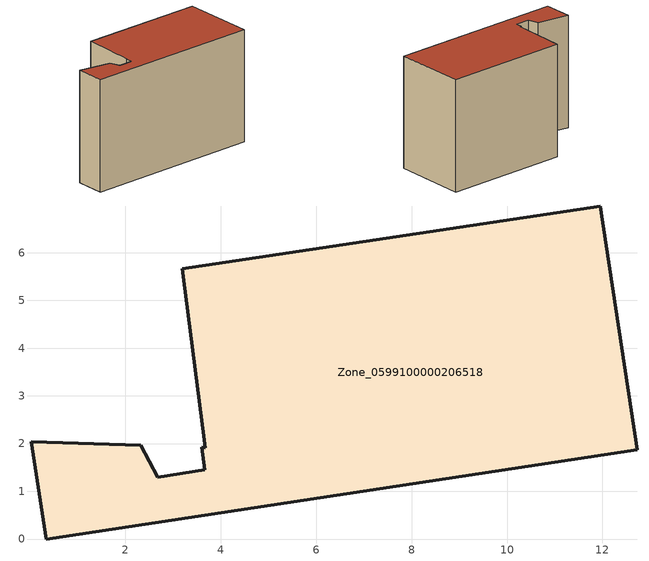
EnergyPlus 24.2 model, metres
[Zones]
Zone_0599100000206518
 floor ground (C_G): 3.6,1.92 3.68,1.92 3.19,5.67 11.95,6.98 12.73,1.87 0.34,0 0.03,2.04 2.33,1.96 2.68,1.29 3.67,1.45 z0
 wall outside (C_F): 3.6,1.92 3.67,1.45 2.68,1.29 2.33,1.96 0.03,2.04 0.34,0 12.73,1.87 11.95,6.98 3.19,5.67 3.68,1.92 3.6,1.92 z0:8.05
 roof outside (C_R): 3.68,1.92 3.6,1.92 3.67,1.45 2.68,1.29 2.33,1.96 0.03,2.04 0.34,0 12.73,1.87 11.95,6.98 3.19,5.67 z8.05
[BUILDING]
Pand.0599100000206518: North Axis=0; Terrain=City; Loads Convergence Tolerance Value=0.04; Temperature Convergence Tolerance Value=0.4; Solar Distribution=FullExterior; Maximum Number of Warmup Days=25; Minimum Number of Warmup Days=1
[Site:Location]
Rotterdam.The.Hague.AP_ZH_NLD Design_Conditions: Latitude=51.96; Longitude=4.45; Time Zone=1; Elevation=-4.5
[SITE:GROUNDTEMPERATURE:BUILDINGSURFACE]
18, 18, 18, 18, 18, 18, 18, 18, 18, 18, 18, 18
[MATERIAL] Thermal Absorptance=0.9; Solar Absorptance=0.7; Visible Absorptance=0.7
Name | Roughness | Thickness | Conductivity | Density | Specific Heat
G.TI.1975-1991 | MediumSmooth | 0.15 | 0.288461 | 540 | 1210
F.TI.1975-1991 | Rough | 0.3 | 0.230769 | 1920 | 840
R.TI.1975-1991 | MediumRough | 0.2 | 0.153846 | 1500 | 1000
[CONSTRUCTION]
C_G: G.TI.1975-1991
C_F: F.TI.1975-1991
C_R: R.TI.1975-1991
[ZONE]
Zone_0599100000206518: Type=1; Multiplier=1; Ceiling Height=Autocalculate; Volume=Autocalculate; Floor Area=autocalculate; Part of Total Floor Area=Yes
[ZONEINFILTRATION:DESIGNFLOWRATE]
Infil_Zone_0599100000206518: Zone or ZoneList or Space or SpaceList=Zone_0599100000206518; Schedule=AlwaysOn; Design Flow Rate Calculation Method=Flow/Area; Flow Rate per Floor Area=0.003; Constant Term Coefficient=1; Temperature Term Coefficient=0; Velocity Term Coefficient=0; Velocity Squared Term Coefficient=0
[HVACTEMPLATE:ZONE:IDEALLOADSAIRSYSTEM]
Zone_0599100000206518: Maximum Heating Supply Air Temperature=50; Minimum Cooling Supply Air Temperature=13; Maximum Heating Supply Air Humidity Ratio=0.0156; Minimum Cooling Supply Air Humidity Ratio=0.0077; Heating Limit=NoLimit; Cooling Limit=NoLimit; Dehumidification Control Type=ConstantSensibleHeatRatio; Cooling Sensible Heat Ratio=0.7; Dehumidification Setpoint=60; Humidification Control Type=None; Humidification Setpoint=30; Outdoor Air Method=None; Outdoor Air Flow Rate per Person=0.00944; Outdoor Air Flow Rate per Zone Floor Area=0; Outdoor Air Flow Rate per Zone=0; Demand Controlled Ventilation Type=None; Outdoor Air Economizer Type=NoEconomizer; Heat Recovery Type=None; Sensible Heat Recovery Effectiveness=0.7; Latent Heat Recovery Effectiveness=0.65
[ZONECONTROL:THERMOSTAT]
ThermostatControl_Zone_0599100000206518: Zone or ZoneList=Zone_0599100000206518; Control Type Schedule=DualSetpointControlType; Control 1=Thermostat_Zone_0599100000206518; Temperature Difference Between Cutout And Setpoint=0
[THERMOSTATSETPOINT:DUALSETPOINT]
Thermostat_Zone_0599100000206518: Heating Setpoint Temperature Schedule=HeatingSetpoint_Zone_0599100000206518; Cooling Setpoint Temperature Schedule=CoolingSetpoint_Zone_0599100000206518
[SCHEDULE:COMPACT]
HeatingSetpoint_Zone_0599100000206518: Through: 12/31, For: AllDays, Until: 24:00, 21
CoolingSetpoint_Zone_0599100000206518: Through: 12/31, For: AllDays, Until: 24:00, 24
DualSetpointControlType: Through: 12/31, For: AllDays, Until: 24:00, 4
AlwaysOn: Through: 12/31, For: AllDays, Until: 24:00, 1
